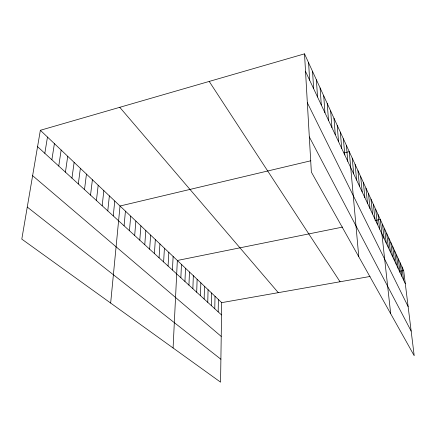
<?xml version="1.0" encoding="UTF-8"?>
<svg xmlns="http://www.w3.org/2000/svg" width="436" height="436" viewBox="0 0 436 436"><rect width="100%" height="100%" fill="white"/><g stroke="black" fill="none" stroke-linecap="round" stroke-linejoin="round"><path stroke-width="0.65" d="M40.357 130.288L221.701 302.639L220.567 382.154L21.8 239.119L40.357 130.288L304.513 53.846L403.671 270.533L414.2 355.711L311.353 172.062L304.513 53.846M218.18 311.876L218.387 299.494M214.774 308.764L215.013 296.284M211.302 305.587L211.58 293.019M207.759 302.344L208.07 289.684M204.146 299.042L204.495 286.288M200.462 295.668L200.849 282.822M196.701 292.229L197.127 279.285M192.865 288.719L193.333 275.677M188.946 285.139L189.458 271.993M184.946 281.476L185.502 268.238M180.858 277.743L181.463 264.401M173.087 347.983L177.343 260.477L342.674 227.069M172.427 270.026L173.13 256.477M168.067 266.042L168.825 252.384M163.614 261.971L164.427 248.204M159.064 257.801L159.93 243.931M154.404 253.545L155.336 239.566M149.641 249.19L150.633 235.097M144.768 244.732L145.826 230.524M139.782 240.171L140.904 225.848M134.675 235.5L135.869 221.063M129.443 230.715L130.713 216.163M124.086 225.815L125.432 211.144M110.657 303.058L120.025 206.005L310.89 160.759M113.251 215.902L114.761 201.001M107.774 210.899L109.365 195.873M102.166 205.765L103.844 190.625M96.421 200.511L98.193 185.251M90.535 195.126L92.399 179.746M84.497 189.606L86.459 174.1M78.306 183.943L80.371 168.318M71.951 178.133L74.125 162.383M65.433 172.171L67.722 156.295M58.746 166.051L61.149 150.049M51.873 159.767L54.402 143.635M44.815 153.309L47.475 137.051M343.999 152.905L349.274 151.657L358.779 256.755M375.036 220.523L380.301 219.461L390.683 313.718M221.701 302.639L370.066 276.462M399.272 271.312L403.671 270.533M27.266 207.067L220.894 359.248M32.618 175.675L221.215 336.407M37.561 146.676L221.526 314.934M119.764 107.311L278.282 292.654M209.209 81.428L340.047 281.76M309.32 136.915L411.153 331.082M307.342 102.76L408.129 306.595M305.532 71.444L405.289 283.645M401.943 266.767L403.567 279.977M400.183 262.919L401.801 276.228M398.384 258.984L400.003 272.402M396.547 254.973L398.166 268.489M394.673 250.869L396.286 264.494M392.754 246.678L394.367 260.406M390.792 242.394L392.4 256.232M388.787 238.012L390.394 251.959M386.737 233.533L388.34 247.588M384.639 228.949L386.236 243.119M382.497 224.262L384.089 238.541M378.05 214.55L379.631 229.064M375.75 209.52L377.32 224.148M373.39 204.364L374.955 219.117M370.976 199.083L372.529 213.956M368.496 193.677L370.044 208.664M365.962 188.129L367.493 203.241M363.357 182.439L364.878 197.677M360.686 176.602L362.191 191.965M357.945 170.607L359.433 186.107M355.127 164.459L356.604 180.084M352.239 158.143L353.7 173.899M346.375 145.319L347.792 161.336M343.394 138.817L344.794 154.954M340.336 132.135L341.71 148.404M337.197 125.268L338.549 141.673M333.971 118.216L335.289 134.746M330.652 110.962L331.943 127.628M327.234 103.501L328.499 120.298M323.725 95.827L324.951 112.755M320.106 87.925L321.299 104.983M316.383 79.788L317.539 96.983M312.547 71.4L313.658 88.731M308.595 62.762L309.658 80.224"/></g></svg>
